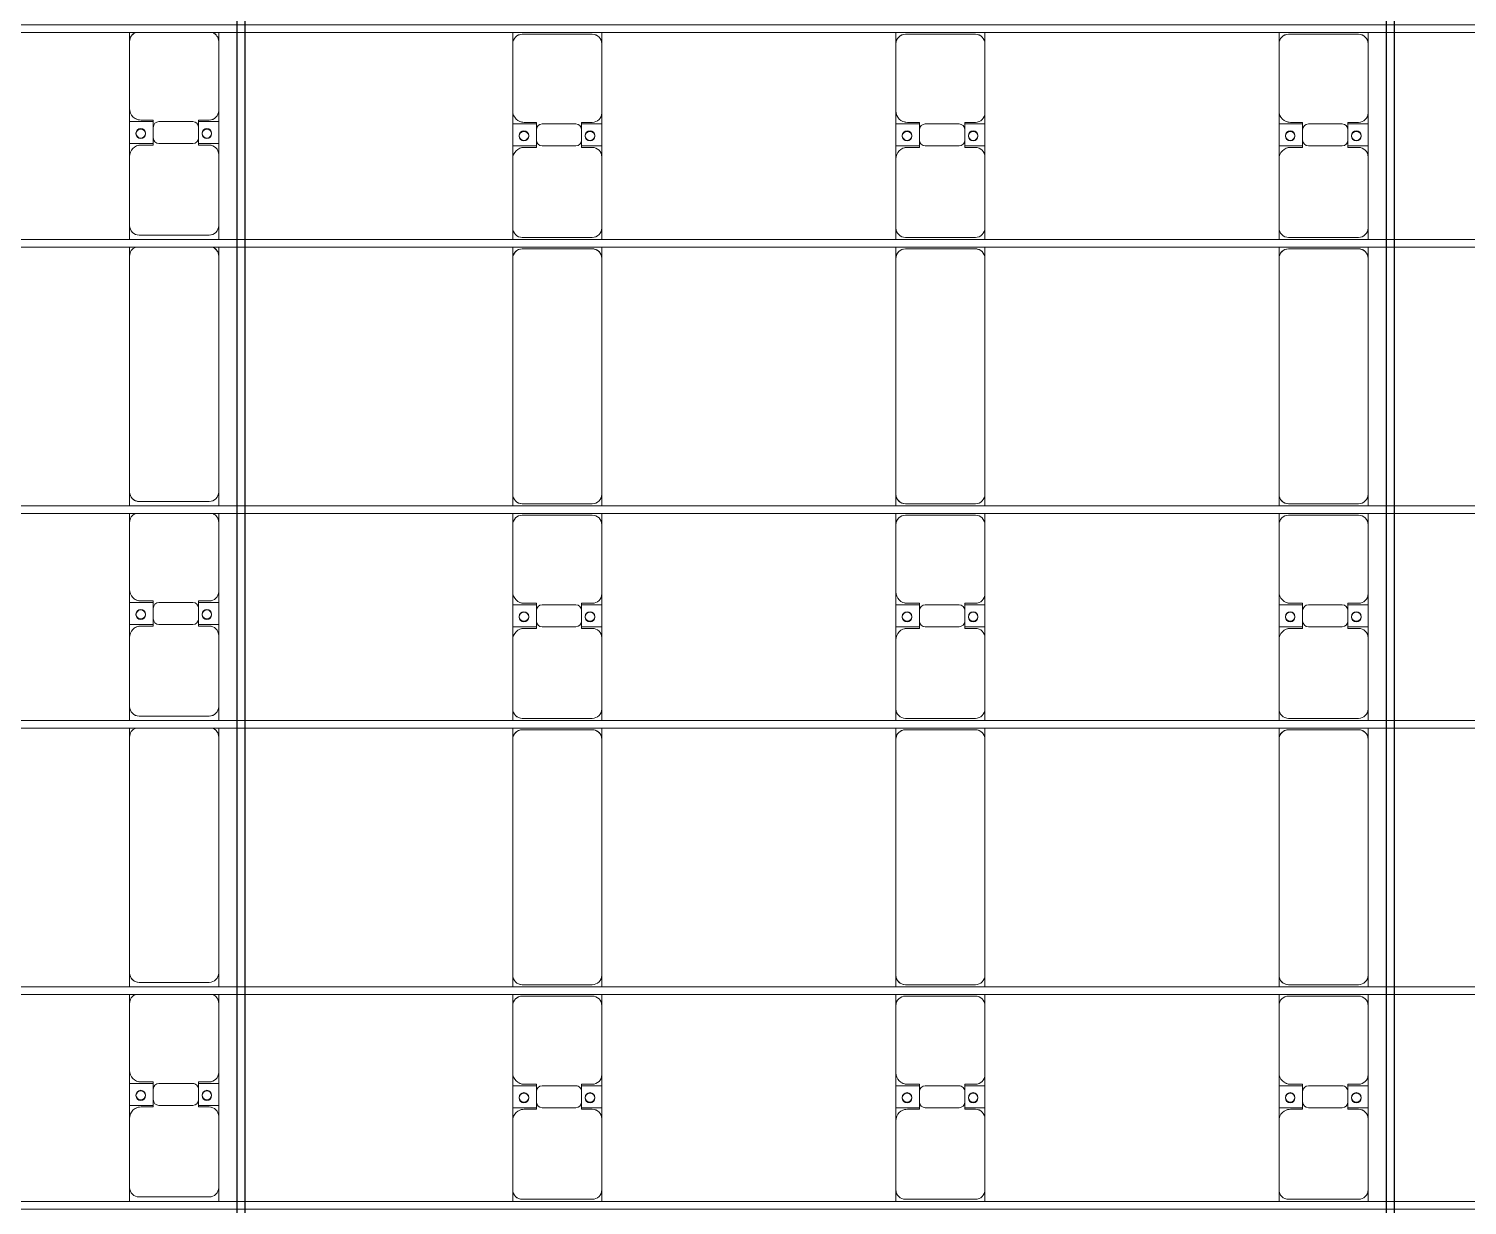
# Model space of a CAD drawing. Header units: millimetres. Extents: x -178706 to 107777, y -87310 to 933.
# Drawn here: x -21650 to -14141, y -52671 to -46531 of the extents above; entities that cross this region are included whole.
import ezdxf

# ---------------------------------------------------------------- set-up
doc = ezdxf.new("R2010")
doc.units = ezdxf.units.MM
doc.layers.add('A-GENM', color=13, linetype='Continuous', lineweight=9)
doc.layers.add('S-BEAM', color=12, linetype='Continuous', lineweight=9)

# ---------------------------------------------------------------- blocks, each defined once
blk = doc.blocks.new('Dai phao do pin - DẢI PHAO ĐỠ PIN-V64-BỐ TRÍ KHUNG KẾT CẤU BÈ PIN 04')
at = {"layer": 'A-GENM', "color": 7}
for p, q in [((23298.9, 241.6), (23359.7, 241.6)), ((23719.7, 241.6), (23359.7, 241.6)), ((23719.7, 241.6), (23902.2, 241.6)), ((23787.8, 241.6), (23970.3, 241.6)), ((23787.8, 118.2), (23787.8, 241.6)), ((23902.2, 241.6), (23902.2, 118.2)), ((24320.3, 241.6), (23970.3, 241.6)), ((24320.3, 241.6), (24378.9, 241.6)), ((24418.9, 241.6), (24479.7, 241.6)), ((25710.3, 241.6), (24479.7, 241.6)), ((25710.6, 241.6), (25768.9, 241.6)), ((25808.9, 241.6), (25869.7, 241.6)), ((26229.7, 241.6), (25869.7, 241.6)), ((26229.7, 241.6), (26412.2, 241.6)), ((26297.8, 241.6), (26480.3, 241.6)), ((26297.8, 118.2), (26297.8, 241.6)), ((26412.2, 241.6), (26412.2, 118.2)), ((26830.3, 241.6), (26480.3, 241.6)), ((26830.3, 241.6), (26888.9, 241.6)), ((26928.9, 241.6), (26989.7, 241.6)), ((28220.3, 241.6), (26989.7, 241.6)), ((28220.3, 241.6), (28278.9, 241.6)), ((28318.9, 241.6), (28379.7, 241.6)), ((28739.7, 241.6), (28379.7, 241.6)), ((28739.7, 241.6), (28922.2, 241.6)), ((28807.8, 241.6), (28990.3, 241.6)), ((28807.8, 118.2), (28807.8, 241.6)), ((28922.2, 241.6), (28922.2, 118.2)), ((29340.3, 241.6), (28990.3, 241.6)), ((29340.3, 241.6), (29398.9, 241.6)), ((23309.7, 191.6), (23309.7, -173.4)), ((23779.7, 118.2), (23779.7, 181.6)), ((23910.3, 181.6), (23910.3, 118.2)), ((24370.3, -173.4), (24370.3, 191.6)), ((24429.7, 191.6), (24429.7, -173.4)), ((25760.3, -173.4), (25760.3, 191.6)), ((25819.7, 191.6), (25819.7, -173.4)), ((26289.7, 118.2), (26289.7, 181.6)), ((26420.3, 181.6), (26420.3, 118.2)), ((26880.3, -173.4), (26880.3, 191.6)), ((26939.7, 191.6), (26939.7, -173.4)), ((28270.3, -173.4), (28270.3, 191.6)), ((28329.7, 191.6), (28329.7, -173.4)), ((28799.7, 118.2), (28799.7, 181.6)), ((28930.3, 181.6), (28930.3, 118.2)), ((29390.3, -173.4), (29390.3, 191.6)), ((23872.2, 118.2), (23779.7, 118.2)), ((23787.8, 88.2), (23787.8, -88.2)), ((23910.3, 118.2), (23817.8, 118.2)), ((23902.2, -88.2), (23902.2, 88.2)), ((26382.2, 118.2), (26289.7, 118.2)), ((26297.8, 88.2), (26297.8, -88.2)), ((26420.3, 118.2), (26327.8, 118.2)), ((26412.2, -88.2), (26412.2, 88.2)), ((28892.2, 118.2), (28799.7, 118.2)), ((28807.8, 88.2), (28807.8, -88.2)), ((28930.3, 118.2), (28837.8, 118.2)), ((28922.2, -88.2), (28922.2, 88.2)), ((23779.7, -173.4), (23779.7, -118.2)), ((23779.7, -118.2), (23872.2, -118.2)), ((23787.8, -223.4), (23787.8, -118.2)), ((23817.8, -118.2), (23910.3, -118.2)), ((23902.2, -118.2), (23902.2, -223.4)), ((23910.3, -118.2), (23910.3, -173.4)), ((26289.7, -173.4), (26289.7, -118.2)), ((26289.7, -118.2), (26382.2, -118.2)), ((26297.8, -223.4), (26297.8, -118.2)), ((26327.8, -118.2), (26420.3, -118.2)), ((26412.2, -118.2), (26412.2, -223.4)), ((26420.3, -118.2), (26420.3, -173.4)), ((28799.7, -173.4), (28799.7, -118.2)), ((28799.7, -118.2), (28892.2, -118.2)), ((28807.8, -223.4), (28807.8, -118.2)), ((28837.8, -118.2), (28930.3, -118.2)), ((28922.2, -118.2), (28922.2, -223.4)), ((28930.3, -118.2), (28930.3, -173.4)), ((23359.7, -223.4), (23298.9, -223.4)), ((23359.7, -223.4), (23729.7, -223.4)), ((23902.2, -223.4), (23729.7, -223.4)), ((23960.3, -223.4), (23787.8, -223.4)), ((23960.3, -223.4), (24320.3, -223.4)), ((24378.9, -223.4), (24320.3, -223.4)), ((24479.7, -223.4), (24418.9, -223.4)), ((24479.7, -223.4), (25710.3, -223.4)), ((25768.9, -223.4), (25710.6, -223.4)), ((25869.7, -223.4), (25808.9, -223.4)), ((25869.7, -223.4), (26239.7, -223.4)), ((26412.2, -223.4), (26239.7, -223.4)), ((26470.3, -223.4), (26297.8, -223.4)), ((26470.3, -223.4), (26830.3, -223.4)), ((26888.9, -223.4), (26830.3, -223.4)), ((26989.7, -223.4), (26928.9, -223.4)), ((26989.7, -223.4), (28220.3, -223.4)), ((28278.9, -223.4), (28220.3, -223.4)), ((28379.7, -223.4), (28318.9, -223.4)), ((28379.7, -223.4), (28749.7, -223.4)), ((28922.2, -223.4), (28749.7, -223.4)), ((28980.3, -223.4), (28807.8, -223.4)), ((28980.3, -223.4), (29340.3, -223.4)), ((29398.9, -223.4), (29340.3, -223.4))]:
    blk.add_line(p, q, dxfattribs=at)
for centre, radius, start, end in [((23359.7, 191.6), 50, 90, 180), ((23359.7, 191.6), 50, 135, 180), ((23719.7, 181.6), 60, 360, 90), ((23970.3, 181.6), 60, 90, 180), ((24320.3, 191.6), 50, 360, 90), ((24320.3, 191.6), 50, 360, 45), ((24479.7, 191.6), 50, 90, 180), ((24479.7, 191.6), 50, 105, 180), ((25710.3, 191.6), 50, 360, 90), ((25710.3, 191.6), 50, 15, 89.73728), ((25869.7, 191.6), 50, 90, 180), ((25869.7, 191.6), 50, 135, 180), ((26229.7, 181.6), 60, 0, 90), ((26480.3, 181.6), 60, 90, 180), ((26830.3, 191.6), 50, 0, 90), ((26830.3, 191.6), 50, 0, 45), ((26989.7, 191.6), 50, 90, 180), ((26989.7, 191.6), 50, 105, 180), ((28220.3, 191.6), 50, 360, 90), ((28220.3, 191.6), 50, 15, 90), ((28379.7, 191.6), 50, 90, 180), ((28379.7, 191.6), 50, 135, 180), ((28739.7, 181.6), 60, 360, 90), ((28990.3, 181.6), 60, 90, 180), ((29340.3, 191.6), 50, 0, 90), ((29340.3, 191.6), 50, 0, 45), ((23719.7, 181.6), 60, 360, 30), ((23838.6, 183.2), 25, 360, 180), ((23838.6, 183.2), 25, 180, 0), ((23841.4, 183.2), 25, 360, 180), ((23841.4, 183.2), 25, 180, 0), ((23970.3, 181.6), 60, 150, 180), ((26229.7, 181.6), 60, 0, 30), ((26348.6, 183.2), 25, 360, 180), ((26348.6, 183.2), 25, 180, 360), ((26351.4, 183.2), 25, 0, 180), ((26351.4, 183.2), 25, 180, 360), ((26480.3, 181.6), 60, 150, 180), ((28739.7, 181.6), 60, 360, 30), ((28858.6, 183.2), 25, 0, 180), ((28858.6, 183.2), 25, 180, 0), ((28861.4, 183.2), 25, 360, 180), ((28861.4, 183.2), 25, 180, 0), ((28990.3, 181.6), 60, 150, 180), ((23817.8, 88.2), 30, 90, 180), ((23872.2, 88.2), 30, 360, 90), ((26327.8, 88.2), 30, 90, 180), ((26382.2, 88.2), 30, 360, 90), ((28837.8, 88.2), 30, 90, 180), ((28892.2, 88.2), 30, 0, 90), ((23817.8, -88.2), 30, 180, 270), ((23838.6, -161.8), 25, 0, 180), ((23841.4, -161.8), 25, 0, 180), ((23872.2, -88.2), 30, 270, 0), ((26327.8, -88.2), 30, 180, 270), ((26348.6, -161.8), 25, 0, 180), ((26351.4, -161.8), 25, 0, 180), ((26382.2, -88.2), 30, 270, 360), ((28837.8, -88.2), 30, 180, 270), ((28858.6, -161.8), 25, 360, 180), ((28861.4, -161.8), 25, 0, 180), ((28892.2, -88.2), 30, 270, 360), ((23359.7, -173.4), 50, 180, 270), ((23359.7, -173.4), 50, 180, 225), ((23729.7, -173.4), 50, 270, 360), ((23729.7, -173.4), 50, 315, 360), ((23838.6, -161.8), 25, 180, 0), ((23841.4, -161.8), 25, 180, 0), ((23960.3, -173.4), 50, 180, 270), ((23960.3, -173.4), 50, 180, 225), ((24320.3, -173.4), 50, 270, 360), ((24320.3, -173.4), 50, 315, 360), ((24479.7, -173.4), 50, 180, 270), ((24479.7, -173.4), 50, 180, 270), ((25710.3, -173.4), 50, 270, 360), ((25710.3, -173.4), 50, 285, 360), ((25869.7, -173.4), 50, 180, 270), ((25869.7, -173.4), 50, 180, 225), ((26239.7, -173.4), 50, 270, 360), ((26239.7, -173.4), 50, 315, 0), ((26348.6, -161.8), 25, 180, 0), ((26351.4, -161.8), 25, 180, 0), ((26470.3, -173.4), 50, 180, 270), ((26470.3, -173.4), 50, 180, 225), ((26830.3, -173.4), 50, 270, 360), ((26830.3, -173.4), 50, 315, 360), ((26989.7, -173.4), 50, 180, 270), ((26989.7, -173.4), 50, 180, 270), ((28220.3, -173.4), 50, 270, 360), ((28220.3, -173.4), 50, 285, 360), ((28379.7, -173.4), 50, 180, 270), ((28379.7, -173.4), 50, 180, 225), ((28749.7, -173.4), 50, 270, 360), ((28749.7, -173.4), 50, 315, 360), ((28858.6, -161.8), 25, 180, 360), ((28861.4, -161.8), 25, 180, 0), ((28980.3, -173.4), 50, 180, 270), ((28980.3, -173.4), 50, 180, 225), ((29340.3, -173.4), 50, 270, 360), ((29340.3, -173.4), 50, 315, 360)]:
    blk.add_arc(centre, radius, start, end, dxfattribs=at)
blk = doc.blocks.new('Dai phao do pin - DẢI PHAO ĐỠ PIN-V65-BỐ TRÍ KHUNG KẾT CẤU BÈ PIN 04')
at = {"layer": 'A-GENM', "color": 7}
for p, q in [((23298.9, 241.6), (23359.7, 241.6)), ((23719.7, 241.6), (23359.7, 241.6)), ((23719.7, 241.6), (23902.2, 241.6)), ((23787.8, 241.6), (23970.3, 241.6)), ((23787.8, 118.2), (23787.8, 241.6)), ((23902.2, 241.6), (23902.2, 118.2)), ((24320.3, 241.6), (23970.3, 241.6)), ((24320.3, 241.6), (24378.9, 241.6)), ((24418.9, 241.6), (24479.7, 241.6)), ((25710.3, 241.6), (24479.7, 241.6)), ((25710.6, 241.6), (25768.9, 241.6)), ((25808.9, 241.6), (25869.7, 241.6)), ((26229.7, 241.6), (25869.7, 241.6)), ((26229.7, 241.6), (26412.2, 241.6)), ((26297.8, 241.6), (26480.3, 241.6)), ((26297.8, 118.2), (26297.8, 241.6)), ((26412.2, 241.6), (26412.2, 118.2)), ((26830.3, 241.6), (26480.3, 241.6)), ((26830.3, 241.6), (26888.9, 241.6)), ((26928.9, 241.6), (26989.7, 241.6)), ((28220.3, 241.6), (26989.7, 241.6)), ((28220.3, 241.6), (28278.9, 241.6)), ((28318.9, 241.6), (28379.7, 241.6)), ((28739.7, 241.6), (28379.7, 241.6)), ((28739.7, 241.6), (28922.2, 241.6)), ((28807.8, 241.6), (28990.3, 241.6)), ((28807.8, 118.2), (28807.8, 241.6)), ((28922.2, 241.6), (28922.2, 118.2)), ((29340.3, 241.6), (28990.3, 241.6)), ((29340.3, 241.6), (29398.9, 241.6)), ((23309.7, 191.6), (23309.7, -173.4)), ((23779.7, 118.2), (23779.7, 181.6)), ((23910.3, 181.6), (23910.3, 118.2)), ((24370.3, -173.4), (24370.3, 191.6)), ((24429.7, 191.6), (24429.7, -173.4)), ((25760.3, -173.4), (25760.3, 191.6)), ((25819.7, 191.6), (25819.7, -173.4)), ((26289.7, 118.2), (26289.7, 181.6)), ((26420.3, 181.6), (26420.3, 118.2)), ((26880.3, -173.4), (26880.3, 191.6)), ((26939.7, 191.6), (26939.7, -173.4)), ((28270.3, -173.4), (28270.3, 191.6)), ((28329.7, 191.6), (28329.7, -173.4)), ((28799.7, 118.2), (28799.7, 181.6)), ((28930.3, 181.6), (28930.3, 118.2)), ((29390.3, -173.4), (29390.3, 191.6)), ((23872.2, 118.2), (23779.7, 118.2)), ((23787.8, 88.2), (23787.8, -88.2)), ((23910.3, 118.2), (23817.8, 118.2)), ((23902.2, -88.2), (23902.2, 88.2)), ((26382.2, 118.2), (26289.7, 118.2)), ((26297.8, 88.2), (26297.8, -88.2)), ((26420.3, 118.2), (26327.8, 118.2)), ((26412.2, -88.2), (26412.2, 88.2)), ((28892.2, 118.2), (28799.7, 118.2)), ((28807.8, 88.2), (28807.8, -88.2)), ((28930.3, 118.2), (28837.8, 118.2)), ((28922.2, -88.2), (28922.2, 88.2)), ((23779.7, -173.4), (23779.7, -118.2)), ((23779.7, -118.2), (23872.2, -118.2)), ((23787.8, -223.4), (23787.8, -118.2)), ((23817.8, -118.2), (23910.3, -118.2)), ((23902.2, -118.2), (23902.2, -223.4)), ((23910.3, -118.2), (23910.3, -173.4)), ((26289.7, -173.4), (26289.7, -118.2)), ((26289.7, -118.2), (26382.2, -118.2)), ((26297.8, -223.4), (26297.8, -118.2)), ((26327.8, -118.2), (26420.3, -118.2)), ((26412.2, -118.2), (26412.2, -223.4)), ((26420.3, -118.2), (26420.3, -173.4)), ((28799.7, -173.4), (28799.7, -118.2)), ((28799.7, -118.2), (28892.2, -118.2)), ((28807.8, -223.4), (28807.8, -118.2)), ((28837.8, -118.2), (28930.3, -118.2)), ((28922.2, -118.2), (28922.2, -223.4)), ((28930.3, -118.2), (28930.3, -173.4)), ((23359.7, -223.4), (23298.9, -223.4)), ((23359.7, -223.4), (23729.7, -223.4)), ((23902.2, -223.4), (23729.7, -223.4)), ((23960.3, -223.4), (23787.8, -223.4)), ((23960.3, -223.4), (24320.3, -223.4)), ((24378.9, -223.4), (24320.3, -223.4)), ((24479.7, -223.4), (24418.9, -223.4)), ((24479.7, -223.4), (25710.3, -223.4)), ((25768.9, -223.4), (25710.6, -223.4)), ((25869.7, -223.4), (25808.9, -223.4)), ((25869.7, -223.4), (26239.7, -223.4)), ((26412.2, -223.4), (26239.7, -223.4)), ((26470.3, -223.4), (26297.8, -223.4)), ((26470.3, -223.4), (26830.3, -223.4)), ((26888.9, -223.4), (26830.3, -223.4)), ((26989.7, -223.4), (26928.9, -223.4)), ((26989.7, -223.4), (28220.3, -223.4)), ((28278.9, -223.4), (28220.3, -223.4)), ((28379.7, -223.4), (28318.9, -223.4)), ((28379.7, -223.4), (28749.7, -223.4)), ((28922.2, -223.4), (28749.7, -223.4)), ((28980.3, -223.4), (28807.8, -223.4)), ((28980.3, -223.4), (29340.3, -223.4)), ((29398.9, -223.4), (29340.3, -223.4))]:
    blk.add_line(p, q, dxfattribs=at)
for centre, radius, start, end in [((23359.7, 191.6), 50, 90, 180), ((23359.7, 191.6), 50, 135, 180), ((23719.7, 181.6), 60, 360, 90), ((23970.3, 181.6), 60, 90, 180), ((24320.3, 191.6), 50, 360, 90), ((24320.3, 191.6), 50, 360, 45), ((24479.7, 191.6), 50, 90, 180), ((24479.7, 191.6), 50, 105, 180), ((25710.3, 191.6), 50, 360, 90), ((25710.3, 191.6), 50, 15, 89.73305), ((25869.7, 191.6), 50, 90, 180), ((25869.7, 191.6), 50, 135, 180), ((26229.7, 181.6), 60, 0, 90), ((26480.3, 181.6), 60, 90, 180), ((26830.3, 191.6), 50, 0, 90), ((26830.3, 191.6), 50, 0, 45), ((26989.7, 191.6), 50, 90, 180), ((26989.7, 191.6), 50, 105, 180), ((28220.3, 191.6), 50, 360, 90), ((28220.3, 191.6), 50, 15, 90), ((28379.7, 191.6), 50, 90, 180), ((28379.7, 191.6), 50, 135, 180), ((28739.7, 181.6), 60, 360, 90), ((28990.3, 181.6), 60, 90, 180), ((29340.3, 191.6), 50, 0, 90), ((29340.3, 191.6), 50, 0, 45), ((23719.7, 181.6), 60, 360, 30), ((23838.6, 183.2), 25, 360, 180), ((23838.6, 183.2), 25, 180, 0), ((23841.4, 183.2), 25, 360, 180), ((23841.4, 183.2), 25, 180, 0), ((23970.3, 181.6), 60, 150, 180), ((26229.7, 181.6), 60, 0, 30), ((26348.6, 183.2), 25, 360, 180), ((26348.6, 183.2), 25, 180, 360), ((26351.4, 183.2), 25, 0, 180), ((26351.4, 183.2), 25, 180, 360), ((26480.3, 181.6), 60, 150, 180), ((28739.7, 181.6), 60, 360, 30), ((28858.6, 183.2), 25, 0, 180), ((28858.6, 183.2), 25, 180, 0), ((28861.4, 183.2), 25, 360, 180), ((28861.4, 183.2), 25, 180, 0), ((28990.3, 181.6), 60, 150, 180), ((23817.8, 88.2), 30, 90, 180), ((23872.2, 88.2), 30, 360, 90), ((26327.8, 88.2), 30, 90, 180), ((26382.2, 88.2), 30, 360, 90), ((28837.8, 88.2), 30, 90, 180), ((28892.2, 88.2), 30, 0, 90), ((23817.8, -88.2), 30, 180, 270), ((23838.6, -161.8), 25, 0, 180), ((23841.4, -161.8), 25, 0, 180), ((23872.2, -88.2), 30, 270, 0), ((26327.8, -88.2), 30, 180, 270), ((26348.6, -161.8), 25, 0, 180), ((26351.4, -161.8), 25, 0, 180), ((26382.2, -88.2), 30, 270, 360), ((28837.8, -88.2), 30, 180, 270), ((28858.6, -161.8), 25, 360, 180), ((28861.4, -161.8), 25, 0, 180), ((28892.2, -88.2), 30, 270, 360), ((23359.7, -173.4), 50, 180, 270), ((23359.7, -173.4), 50, 180, 225), ((23729.7, -173.4), 50, 270, 360), ((23729.7, -173.4), 50, 315, 360), ((23838.6, -161.8), 25, 180, 0), ((23841.4, -161.8), 25, 180, 0), ((23960.3, -173.4), 50, 180, 270), ((23960.3, -173.4), 50, 180, 225), ((24320.3, -173.4), 50, 270, 360), ((24320.3, -173.4), 50, 315, 360), ((24479.7, -173.4), 50, 180, 270), ((24479.7, -173.4), 50, 180, 270), ((25710.3, -173.4), 50, 270, 360), ((25710.3, -173.4), 50, 285, 360), ((25869.7, -173.4), 50, 180, 270), ((25869.7, -173.4), 50, 180, 225), ((26239.7, -173.4), 50, 270, 360), ((26239.7, -173.4), 50, 315, 0), ((26348.6, -161.8), 25, 180, 0), ((26351.4, -161.8), 25, 180, 0), ((26470.3, -173.4), 50, 180, 270), ((26470.3, -173.4), 50, 180, 225), ((26830.3, -173.4), 50, 270, 360), ((26830.3, -173.4), 50, 315, 360), ((26989.7, -173.4), 50, 180, 270), ((26989.7, -173.4), 50, 180, 270), ((28220.3, -173.4), 50, 270, 360), ((28220.3, -173.4), 50, 285, 360), ((28379.7, -173.4), 50, 180, 270), ((28379.7, -173.4), 50, 180, 225), ((28749.7, -173.4), 50, 270, 360), ((28749.7, -173.4), 50, 315, 360), ((28858.6, -161.8), 25, 180, 360), ((28861.4, -161.8), 25, 180, 0), ((28980.3, -173.4), 50, 180, 270), ((28980.3, -173.4), 50, 180, 225), ((29340.3, -173.4), 50, 270, 360), ((29340.3, -173.4), 50, 315, 360)]:
    blk.add_arc(centre, radius, start, end, dxfattribs=at)
blk = doc.blocks.new('Dầm C52 - Dầm C52-22346-BỐ TRÍ KHUNG KẾT CẤU BÈ PIN 04')
at = {"layer": 'S-BEAM', "color": 1}
for p, q in [((-87623.4, 20), (87623.4, 20)), ((87623.4, -20), (-87623.4, -20))]:
    blk.add_line(p, q, dxfattribs=at)
blk = doc.blocks.new('Dầm C52 - Hộp 40x60-15954-BỐ TRÍ KHUNG KẾT CẤU BÈ PIN 04')
at = {"layer": 'S-BEAM', "color": 3, "lineweight": 25}
for p, q in [((-20149.7, 20), (20149.7, 20)), ((20149.7, -20), (-20149.7, -20))]:
    blk.add_line(p, q, dxfattribs=at)
blk = doc.blocks.new('Dầm C52 - Hộp 40x60-15955-BỐ TRÍ KHUNG KẾT CẤU BÈ PIN 04')
at = {"layer": 'S-BEAM', "color": 3, "lineweight": 25}
for p, q in [((-20146.3, 20), (20146.3, 20)), ((20146.3, -20), (-20146.3, -20))]:
    blk.add_line(p, q, dxfattribs=at)
blk = doc.blocks.new('Dai phao do pin - DẢI PHAO ĐỠ PIN-V70-BỐ TRÍ KHUNG KẾT CẤU BÈ PIN 04')
at = {"layer": 'A-GENM', "color": 7}
for p, q in [((23298.9, 241.6), (23359.7, 241.6)), ((23719.7, 241.6), (23359.7, 241.6)), ((23719.7, 241.6), (23902.2, 241.6)), ((23787.8, 241.6), (23970.3, 241.6)), ((23787.8, 118.2), (23787.8, 241.6)), ((23902.2, 241.6), (23902.2, 118.2)), ((24320.3, 241.6), (23970.3, 241.6)), ((24320.3, 241.6), (24378.9, 241.6)), ((24418.9, 241.6), (24479.7, 241.6)), ((25710.3, 241.6), (24479.7, 241.6)), ((25710.6, 241.6), (25768.9, 241.6)), ((25808.9, 241.6), (25869.7, 241.6)), ((26229.7, 241.6), (25869.7, 241.6)), ((26229.7, 241.6), (26412.2, 241.6)), ((26297.8, 241.6), (26480.3, 241.6)), ((26297.8, 118.2), (26297.8, 241.6)), ((26412.2, 241.6), (26412.2, 118.2)), ((26830.3, 241.6), (26480.3, 241.6)), ((26830.3, 241.6), (26888.9, 241.6)), ((26928.9, 241.6), (26989.7, 241.6)), ((28220.3, 241.6), (26989.7, 241.6)), ((28220.3, 241.6), (28278.9, 241.6)), ((28318.9, 241.6), (28379.7, 241.6)), ((28739.7, 241.6), (28379.7, 241.6)), ((28739.7, 241.6), (28922.2, 241.6)), ((28807.8, 241.6), (28990.3, 241.6)), ((28807.8, 118.2), (28807.8, 241.6)), ((28922.2, 241.6), (28922.2, 118.2)), ((29340.3, 241.6), (28990.3, 241.6)), ((29340.3, 241.6), (29398.9, 241.6)), ((23309.7, 191.6), (23309.7, -173.4)), ((23779.7, 118.2), (23779.7, 181.6)), ((23910.3, 181.6), (23910.3, 118.2)), ((24370.3, -173.4), (24370.3, 191.6)), ((24429.7, 191.6), (24429.7, -173.4)), ((25760.3, -173.4), (25760.3, 191.6)), ((25819.7, 191.6), (25819.7, -173.4)), ((26289.7, 118.2), (26289.7, 181.6)), ((26420.3, 181.6), (26420.3, 118.2)), ((26880.3, -173.4), (26880.3, 191.6)), ((26939.7, 191.6), (26939.7, -173.4)), ((28270.3, -173.4), (28270.3, 191.6)), ((28329.7, 191.6), (28329.7, -173.4)), ((28799.7, 118.2), (28799.7, 181.6)), ((28930.3, 181.6), (28930.3, 118.2)), ((29390.3, -173.4), (29390.3, 191.6)), ((23872.2, 118.2), (23779.7, 118.2)), ((23787.8, 88.2), (23787.8, -88.2)), ((23910.3, 118.2), (23817.8, 118.2)), ((23902.2, -88.2), (23902.2, 88.2)), ((26382.2, 118.2), (26289.7, 118.2)), ((26297.8, 88.2), (26297.8, -88.2)), ((26420.3, 118.2), (26327.8, 118.2)), ((26412.2, -88.2), (26412.2, 88.2)), ((28892.2, 118.2), (28799.7, 118.2)), ((28807.8, 88.2), (28807.8, -88.2)), ((28930.3, 118.2), (28837.8, 118.2)), ((28922.2, -88.2), (28922.2, 88.2)), ((23779.7, -173.4), (23779.7, -118.2)), ((23779.7, -118.2), (23872.2, -118.2)), ((23787.8, -223.4), (23787.8, -118.2)), ((23817.8, -118.2), (23910.3, -118.2)), ((23902.2, -118.2), (23902.2, -223.4)), ((23910.3, -118.2), (23910.3, -173.4)), ((26289.7, -173.4), (26289.7, -118.2)), ((26289.7, -118.2), (26382.2, -118.2)), ((26297.8, -223.4), (26297.8, -118.2)), ((26327.8, -118.2), (26420.3, -118.2)), ((26412.2, -118.2), (26412.2, -223.4)), ((26420.3, -118.2), (26420.3, -173.4)), ((28799.7, -173.4), (28799.7, -118.2)), ((28799.7, -118.2), (28892.2, -118.2)), ((28807.8, -223.4), (28807.8, -118.2)), ((28837.8, -118.2), (28930.3, -118.2)), ((28922.2, -118.2), (28922.2, -223.4)), ((28930.3, -118.2), (28930.3, -173.4)), ((23359.7, -223.4), (23298.9, -223.4)), ((23359.7, -223.4), (23729.7, -223.4)), ((23902.2, -223.4), (23729.7, -223.4)), ((23960.3, -223.4), (23787.8, -223.4)), ((23960.3, -223.4), (24320.3, -223.4)), ((24378.9, -223.4), (24320.3, -223.4)), ((24479.7, -223.4), (24418.9, -223.4)), ((24479.7, -223.4), (25710.3, -223.4)), ((25768.9, -223.4), (25710.6, -223.4)), ((25869.7, -223.4), (25808.9, -223.4)), ((25869.7, -223.4), (26239.7, -223.4)), ((26412.2, -223.4), (26239.7, -223.4)), ((26470.3, -223.4), (26297.8, -223.4)), ((26470.3, -223.4), (26830.3, -223.4)), ((26888.9, -223.4), (26830.3, -223.4)), ((26989.7, -223.4), (26928.9, -223.4)), ((26989.7, -223.4), (28220.3, -223.4)), ((28278.9, -223.4), (28220.3, -223.4)), ((28379.7, -223.4), (28318.9, -223.4)), ((28379.7, -223.4), (28749.7, -223.4)), ((28922.2, -223.4), (28749.7, -223.4)), ((28980.3, -223.4), (28807.8, -223.4)), ((28980.3, -223.4), (29340.3, -223.4)), ((29398.9, -223.4), (29340.3, -223.4))]:
    blk.add_line(p, q, dxfattribs=at)
for centre, radius, start, end in [((23359.7, 191.6), 50, 90, 180), ((23359.7, 191.6), 50, 135, 180), ((23719.7, 181.6), 60, 360, 90), ((23970.3, 181.6), 60, 90, 180), ((24320.3, 191.6), 50, 360, 90), ((24320.3, 191.6), 50, 360, 45), ((24479.7, 191.6), 50, 90, 180), ((24479.7, 191.6), 50, 105, 180), ((25710.3, 191.6), 50, 360, 90), ((25710.3, 191.6), 50, 15, 89.72883), ((25869.7, 191.6), 50, 90, 180), ((25869.7, 191.6), 50, 135, 180), ((26229.7, 181.6), 60, 0, 90), ((26480.3, 181.6), 60, 90, 180), ((26830.3, 191.6), 50, 0, 90), ((26830.3, 191.6), 50, 0, 45), ((26989.7, 191.6), 50, 90, 180), ((26989.7, 191.6), 50, 105, 180), ((28220.3, 191.6), 50, 360, 90), ((28220.3, 191.6), 50, 15, 90), ((28379.7, 191.6), 50, 90, 180), ((28379.7, 191.6), 50, 135, 180), ((28739.7, 181.6), 60, 360, 90), ((28990.3, 181.6), 60, 90, 180), ((29340.3, 191.6), 50, 0, 90), ((29340.3, 191.6), 50, 0, 45), ((23719.7, 181.6), 60, 360, 30), ((23838.6, 183.2), 25, 360, 180), ((23838.6, 183.2), 25, 180, 0), ((23841.4, 183.2), 25, 360, 180), ((23841.4, 183.2), 25, 180, 0), ((23970.3, 181.6), 60, 150, 180), ((26229.7, 181.6), 60, 0, 30), ((26348.6, 183.2), 25, 360, 180), ((26348.6, 183.2), 25, 180, 360), ((26351.4, 183.2), 25, 0, 180), ((26351.4, 183.2), 25, 180, 360), ((26480.3, 181.6), 60, 150, 180), ((28739.7, 181.6), 60, 360, 30), ((28858.6, 183.2), 25, 0, 180), ((28858.6, 183.2), 25, 180, 0), ((28861.4, 183.2), 25, 360, 180), ((28861.4, 183.2), 25, 180, 0), ((28990.3, 181.6), 60, 150, 180), ((23817.8, 88.2), 30, 90, 180), ((23872.2, 88.2), 30, 360, 90), ((26327.8, 88.2), 30, 90, 180), ((26382.2, 88.2), 30, 360, 90), ((28837.8, 88.2), 30, 90, 180), ((28892.2, 88.2), 30, 0, 90), ((23817.8, -88.2), 30, 180, 270), ((23838.6, -161.8), 25, 0, 180), ((23841.4, -161.8), 25, 0, 180), ((23872.2, -88.2), 30, 270, 0), ((26327.8, -88.2), 30, 180, 270), ((26348.6, -161.8), 25, 0, 180), ((26351.4, -161.8), 25, 0, 180), ((26382.2, -88.2), 30, 270, 360), ((28837.8, -88.2), 30, 180, 270), ((28858.6, -161.8), 25, 360, 180), ((28861.4, -161.8), 25, 0, 180), ((28892.2, -88.2), 30, 270, 360), ((23359.7, -173.4), 50, 180, 270), ((23359.7, -173.4), 50, 180, 225), ((23729.7, -173.4), 50, 270, 360), ((23729.7, -173.4), 50, 315, 360), ((23838.6, -161.8), 25, 180, 0), ((23841.4, -161.8), 25, 180, 0), ((23960.3, -173.4), 50, 180, 270), ((23960.3, -173.4), 50, 180, 225), ((24320.3, -173.4), 50, 270, 360), ((24320.3, -173.4), 50, 315, 360), ((24479.7, -173.4), 50, 180, 270), ((24479.7, -173.4), 50, 180, 270), ((25710.3, -173.4), 50, 270, 360), ((25710.3, -173.4), 50, 285, 360), ((25869.7, -173.4), 50, 180, 270), ((25869.7, -173.4), 50, 180, 225), ((26239.7, -173.4), 50, 270, 360), ((26239.7, -173.4), 50, 315, 0), ((26348.6, -161.8), 25, 180, 0), ((26351.4, -161.8), 25, 180, 0), ((26470.3, -173.4), 50, 180, 270), ((26470.3, -173.4), 50, 180, 225), ((26830.3, -173.4), 50, 270, 360), ((26830.3, -173.4), 50, 315, 360), ((26989.7, -173.4), 50, 180, 270), ((26989.7, -173.4), 50, 180, 270), ((28220.3, -173.4), 50, 270, 360), ((28220.3, -173.4), 50, 285, 360), ((28379.7, -173.4), 50, 180, 270), ((28379.7, -173.4), 50, 180, 225), ((28749.7, -173.4), 50, 270, 360), ((28749.7, -173.4), 50, 315, 360), ((28858.6, -161.8), 25, 180, 360), ((28861.4, -161.8), 25, 180, 0), ((28980.3, -173.4), 50, 180, 270), ((28980.3, -173.4), 50, 180, 225), ((29340.3, -173.4), 50, 270, 360), ((29340.3, -173.4), 50, 315, 360)]:
    blk.add_arc(centre, radius, start, end, dxfattribs=at)
blk = doc.blocks.new('Dai phao do pin - DẢI PHAO ĐỠ PIN-V71-BỐ TRÍ KHUNG KẾT CẤU BÈ PIN 04')
at = {"layer": 'A-GENM', "color": 7}
for p, q in [((23286.7, 241.6), (23359.7, 241.6)), ((23719.7, 241.6), (23359.7, 241.6)), ((23719.7, 241.6), (23902.2, 241.6)), ((23787.8, 241.6), (23970.3, 241.6)), ((23787.8, 118.2), (23787.8, 241.6)), ((23902.2, 241.6), (23902.2, 118.2)), ((24320.3, 241.6), (23970.3, 241.6)), ((24320.3, 241.6), (24366.7, 241.6)), ((24406.7, 241.6), (24479.7, 241.6)), ((25710.3, 241.6), (24479.7, 241.6)), ((25710.3, 241.6), (25756.7, 241.6)), ((25796.7, 241.6), (25869.7, 241.6)), ((26229.7, 241.6), (25869.7, 241.6)), ((26229.7, 241.6), (26412.2, 241.6)), ((26297.8, 241.6), (26480.3, 241.6)), ((26297.8, 118.2), (26297.8, 241.6)), ((26412.2, 241.6), (26412.2, 118.2)), ((26830.3, 241.6), (26480.3, 241.6)), ((26830.3, 241.6), (26876.7, 241.6)), ((26916.7, 241.6), (26989.7, 241.6)), ((28220.3, 241.6), (26989.7, 241.6)), ((28220.3, 241.6), (28266.7, 241.6)), ((28306.7, 241.6), (28379.7, 241.6)), ((28739.7, 241.6), (28379.7, 241.6)), ((28739.7, 241.6), (28922.2, 241.6)), ((28807.8, 241.6), (28990.3, 241.6)), ((28807.8, 118.2), (28807.8, 241.6)), ((28922.2, 241.6), (28922.2, 118.2)), ((29340.3, 241.6), (28990.3, 241.6)), ((29340.3, 241.6), (29386.7, 241.6)), ((23309.7, 191.6), (23309.7, -173.4)), ((23779.7, 118.2), (23779.7, 181.6)), ((23910.3, 181.6), (23910.3, 118.2)), ((24429.7, 191.6), (24429.7, -173.4)), ((25819.7, 191.6), (25819.7, -173.4)), ((26289.7, 118.2), (26289.7, 181.6)), ((26420.3, 181.6), (26420.3, 118.2)), ((26939.7, 191.6), (26939.7, -173.4)), ((28329.7, 191.6), (28329.7, -173.4)), ((28799.7, 118.2), (28799.7, 181.6)), ((28930.3, 181.6), (28930.3, 118.2)), ((23872.2, 118.2), (23779.7, 118.2)), ((23787.8, 88.2), (23787.8, -88.2)), ((23910.3, 118.2), (23817.8, 118.2)), ((23902.2, -88.2), (23902.2, 88.2)), ((26382.2, 118.2), (26289.7, 118.2)), ((26297.8, 88.2), (26297.8, -88.2)), ((26420.3, 118.2), (26327.8, 118.2)), ((26412.2, -88.2), (26412.2, 88.2)), ((28892.2, 118.2), (28799.7, 118.2)), ((28807.8, 88.2), (28807.8, -88.2)), ((28930.3, 118.2), (28837.8, 118.2)), ((28922.2, -88.2), (28922.2, 88.2)), ((23779.7, -173.4), (23779.7, -118.2)), ((23779.7, -118.2), (23872.2, -118.2)), ((23787.8, -223.4), (23787.8, -118.2)), ((23817.8, -118.2), (23910.3, -118.2)), ((23902.2, -118.2), (23902.2, -223.4)), ((23910.3, -118.2), (23910.3, -173.4)), ((26289.7, -173.4), (26289.7, -118.2)), ((26289.7, -118.2), (26382.2, -118.2)), ((26297.8, -223.4), (26297.8, -118.2)), ((26327.8, -118.2), (26420.3, -118.2)), ((26412.2, -118.2), (26412.2, -223.4)), ((26420.3, -118.2), (26420.3, -173.4)), ((28799.7, -173.4), (28799.7, -118.2)), ((28799.7, -118.2), (28892.2, -118.2)), ((28807.8, -223.4), (28807.8, -118.2)), ((28837.8, -118.2), (28930.3, -118.2)), ((28922.2, -118.2), (28922.2, -223.4)), ((28930.3, -118.2), (28930.3, -173.4)), ((23359.7, -223.4), (23286.7, -223.4)), ((23359.7, -223.4), (23729.7, -223.4)), ((23902.2, -223.4), (23729.7, -223.4)), ((23960.3, -223.4), (23787.8, -223.4)), ((23960.3, -223.4), (24320.3, -223.4)), ((24366.7, -223.4), (24320.3, -223.4)), ((24479.7, -223.4), (24406.7, -223.4)), ((24479.7, -223.4), (25710.3, -223.4)), ((25756.7, -223.4), (25710.3, -223.4)), ((25869.7, -223.4), (25796.7, -223.4)), ((25869.7, -223.4), (26239.7, -223.4)), ((26412.2, -223.4), (26239.7, -223.4)), ((26470.3, -223.4), (26297.8, -223.4)), ((26470.3, -223.4), (26830.3, -223.4)), ((26876.7, -223.4), (26830.3, -223.4)), ((26989.7, -223.4), (26916.7, -223.4)), ((26989.7, -223.4), (28220.3, -223.4)), ((28266.7, -223.4), (28220.3, -223.4)), ((28379.7, -223.4), (28306.7, -223.4)), ((28379.7, -223.4), (28749.7, -223.4)), ((28922.2, -223.4), (28749.7, -223.4)), ((28980.3, -223.4), (28807.8, -223.4)), ((28980.3, -223.4), (29340.3, -223.4)), ((29386.7, -223.4), (29340.3, -223.4))]:
    blk.add_line(p, q, dxfattribs=at)
for centre, radius, start, end in [((23359.7, 191.6), 50, 90, 180), ((23359.7, 191.6), 50, 135, 180), ((23719.7, 181.6), 60, 360, 90), ((23970.3, 181.6), 60, 90, 180), ((24320.3, 191.6), 50, 20.71861, 90), ((24320.3, 191.6), 50, 20.71861, 45), ((24479.7, 191.6), 50, 90, 180), ((24479.7, 191.6), 50, 105, 180), ((25710.3, 191.6), 50, 20.71861, 90), ((25710.3, 191.6), 50, 20.71861, 90), ((25869.7, 191.6), 50, 90, 180), ((25869.7, 191.6), 50, 135, 180), ((26229.7, 181.6), 60, 0, 90), ((26480.3, 181.6), 60, 90, 180), ((26830.3, 191.6), 50, 20.71861, 90), ((26830.3, 191.6), 50, 20.71861, 45), ((26989.7, 191.6), 50, 90, 180), ((26989.7, 191.6), 50, 105, 180), ((28220.3, 191.6), 50, 20.71861, 90), ((28220.3, 191.6), 50, 20.71861, 90), ((28379.7, 191.6), 50, 90, 180), ((28379.7, 191.6), 50, 135, 180), ((28739.7, 181.6), 60, 360, 90), ((28990.3, 181.6), 60, 90, 180), ((29340.3, 191.6), 50, 20.71861, 90), ((29340.3, 191.6), 50, 20.71861, 45), ((23719.7, 181.6), 60, 360, 30), ((23838.6, 183.2), 25, 360, 180), ((23838.6, 183.2), 25, 180, 0), ((23841.4, 183.2), 25, 360, 180), ((23841.4, 183.2), 25, 180, 0), ((23970.3, 181.6), 60, 150, 180), ((26229.7, 181.6), 60, 0, 30), ((26348.6, 183.2), 25, 360, 180), ((26348.6, 183.2), 25, 180, 360), ((26351.4, 183.2), 25, 0, 180), ((26351.4, 183.2), 25, 180, 360), ((26480.3, 181.6), 60, 150, 180), ((28739.7, 181.6), 60, 360, 30), ((28858.6, 183.2), 25, 0, 180), ((28858.6, 183.2), 25, 180, 0), ((28861.4, 183.2), 25, 360, 180), ((28861.4, 183.2), 25, 180, 0), ((28990.3, 181.6), 60, 150, 180), ((23817.8, 88.2), 30, 90, 180), ((23872.2, 88.2), 30, 360, 90), ((26327.8, 88.2), 30, 90, 180), ((26382.2, 88.2), 30, 360, 90), ((28837.8, 88.2), 30, 90, 180), ((28892.2, 88.2), 30, 0, 90), ((23817.8, -88.2), 30, 180, 270), ((23838.6, -161.8), 25, 0, 180), ((23841.4, -161.8), 25, 0, 180), ((23872.2, -88.2), 30, 270, 0), ((26327.8, -88.2), 30, 180, 270), ((26348.6, -161.8), 25, 0, 180), ((26351.4, -161.8), 25, 0, 180), ((26382.2, -88.2), 30, 270, 360), ((28837.8, -88.2), 30, 180, 270), ((28858.6, -161.8), 25, 360, 180), ((28861.4, -161.8), 25, 0, 180), ((28892.2, -88.2), 30, 270, 360), ((23359.7, -173.4), 50, 180, 270), ((23359.7, -173.4), 50, 180, 225), ((23729.7, -173.4), 50, 270, 360), ((23729.7, -173.4), 50, 315, 360), ((23838.6, -161.8), 25, 180, 0), ((23841.4, -161.8), 25, 180, 0), ((23960.3, -173.4), 50, 180, 270), ((23960.3, -173.4), 50, 180, 225), ((24320.3, -173.4), 50, 270, 339.28139), ((24320.3, -173.4), 50, 315, 339.28139), ((24479.7, -173.4), 50, 180, 270), ((24479.7, -173.4), 50, 180, 270), ((25710.3, -173.4), 50, 270, 339.28139), ((25710.3, -173.4), 50, 285, 339.28139), ((25869.7, -173.4), 50, 180, 270), ((25869.7, -173.4), 50, 180, 225), ((26239.7, -173.4), 50, 270, 360), ((26239.7, -173.4), 50, 315, 0), ((26348.6, -161.8), 25, 180, 0), ((26351.4, -161.8), 25, 180, 0), ((26470.3, -173.4), 50, 180, 270), ((26470.3, -173.4), 50, 180, 225), ((26830.3, -173.4), 50, 270, 339.28139), ((26830.3, -173.4), 50, 315, 339.28139), ((26989.7, -173.4), 50, 180, 270), ((26989.7, -173.4), 50, 180, 270), ((28220.3, -173.4), 50, 270, 339.28139), ((28220.3, -173.4), 50, 285, 339.28139), ((28379.7, -173.4), 50, 180, 270), ((28379.7, -173.4), 50, 180, 225), ((28749.7, -173.4), 50, 270, 360), ((28749.7, -173.4), 50, 315, 360), ((28858.6, -161.8), 25, 180, 360), ((28861.4, -161.8), 25, 180, 0), ((28980.3, -173.4), 50, 180, 270), ((28980.3, -173.4), 50, 180, 225), ((29340.3, -173.4), 50, 270, 339.28139), ((29340.3, -173.4), 50, 315, 339.28139)]:
    blk.add_arc(centre, radius, start, end, dxfattribs=at)
blk = doc.blocks.new('HOBANMONG_BEPIN 4_rvt-1-BỐ TRÍ KHUNG KẾT CẤU BÈ PIN 04')
at = {"layer": 'A-GENM', "color": 3, "lineweight": 25, "rotation": 90.00010434022374}
for name, p in [('Dai phao do pin - DẢI PHAO ĐỠ PIN-V71-BỐ TRÍ KHUNG KẾT CẤU BÈ PIN 04', (-20881.9, -75937.8)), ('Dai phao do pin - DẢI PHAO ĐỠ PIN-V70-BỐ TRÍ KHUNG KẾT CẤU BÈ PIN 04', (-18881.9, -75949.9)), ('Dai phao do pin - DẢI PHAO ĐỠ PIN-V65-BỐ TRÍ KHUNG KẾT CẤU BÈ PIN 04', (-16881.9, -75949.9)), ('Dai phao do pin - DẢI PHAO ĐỠ PIN-V64-BỐ TRÍ KHUNG KẾT CẤU BÈ PIN 04', (-14881.9, -75949.9))]:
    blk.add_blockref(name, p, dxfattribs=at)
at = {"layer": 'S-BEAM', "color": 3, "lineweight": 25}
for name, p, rotation in [('Dầm C52 - Hộp 40x60-15955-BỐ TRÍ KHUNG KẾT CẤU BÈ PIN 04', (-20542.2, -59640.5), 90.00010434022374), ('Dầm C52 - Hộp 40x60-15954-BỐ TRÍ KHUNG KẾT CẤU BÈ PIN 04', (-14542.2, -59637.2), 90.00010434022374), ('Dầm C52 - Dầm C52-22346-BỐ TRÍ KHUNG KẾT CẤU BÈ PIN 04', (-83877.4, -46531.2), 180.0001043386848), ('Dầm C52 - Dầm C52-22346-BỐ TRÍ KHUNG KẾT CẤU BÈ PIN 04', (-83874.4, -47651.2), 180.0001043386848), ('Dầm C52 - Dầm C52-22346-BỐ TRÍ KHUNG KẾT CẤU BÈ PIN 04', (-83870.6, -49041.2), 180.0001043386848), ('Dầm C52 - Dầm C52-22346-BỐ TRÍ KHUNG KẾT CẤU BÈ PIN 04', (-83867.5, -50161.2), 180.0001043386848), ('Dầm C52 - Dầm C52-22346-BỐ TRÍ KHUNG KẾT CẤU BÈ PIN 04', (-83863.7, -51551.2), 180.0001043386848), ('Dầm C52 - Dầm C52-22346-BỐ TRÍ KHUNG KẾT CẤU BÈ PIN 04', (-83860.6, -52671.2), 180.0001043386848)]:
    blk.add_blockref(name, p, dxfattribs=dict(at, rotation=rotation))

msp = doc.modelspace()

# ---------------------------------------------------------------- block references
at = {"lineweight": 5}
msp.add_blockref('HOBANMONG_BEPIN 4_rvt-1-BỐ TRÍ KHUNG KẾT CẤU BÈ PIN 04', (0, 0), dxfattribs=at)

doc.saveas('drawing.dxf')
